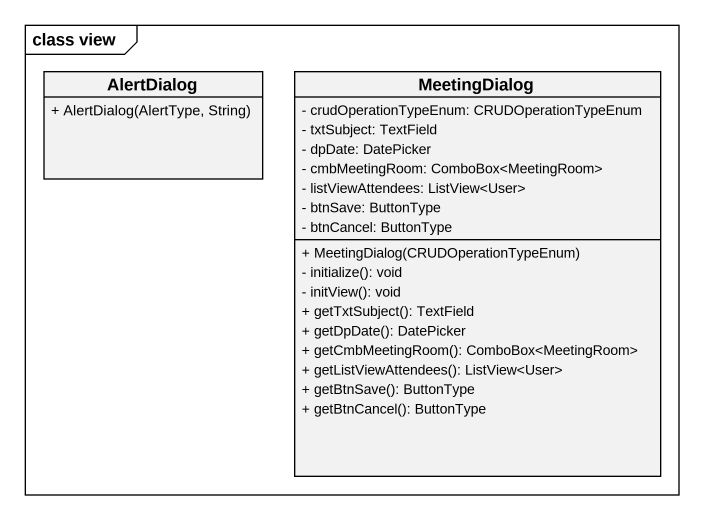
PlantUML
@startuml
mainframe class view
hide circle
hide empty members
skinparam classAttributeIconSize 0
class AlertDialog {
  + AlertDialog(AlertType, String)
}
class MeetingDialog {
  - crudOperationTypeEnum: CRUDOperationTypeEnum
  - txtSubject: TextField
  - dpDate: DatePicker
  - cmbMeetingRoom: ComboBox<MeetingRoom>
  - listViewAttendees: ListView<User>
  - btnSave: ButtonType
  - btnCancel: ButtonType
  + MeetingDialog(CRUDOperationTypeEnum)
  - initialize(): void
  - initView(): void
  + getTxtSubject(): TextField
  + getDpDate(): DatePicker
  + getCmbMeetingRoom(): ComboBox<MeetingRoom>
  + getListViewAttendees(): ListView<User>
  + getBtnSave(): ButtonType
  + getBtnCancel(): ButtonType
}
@enduml
